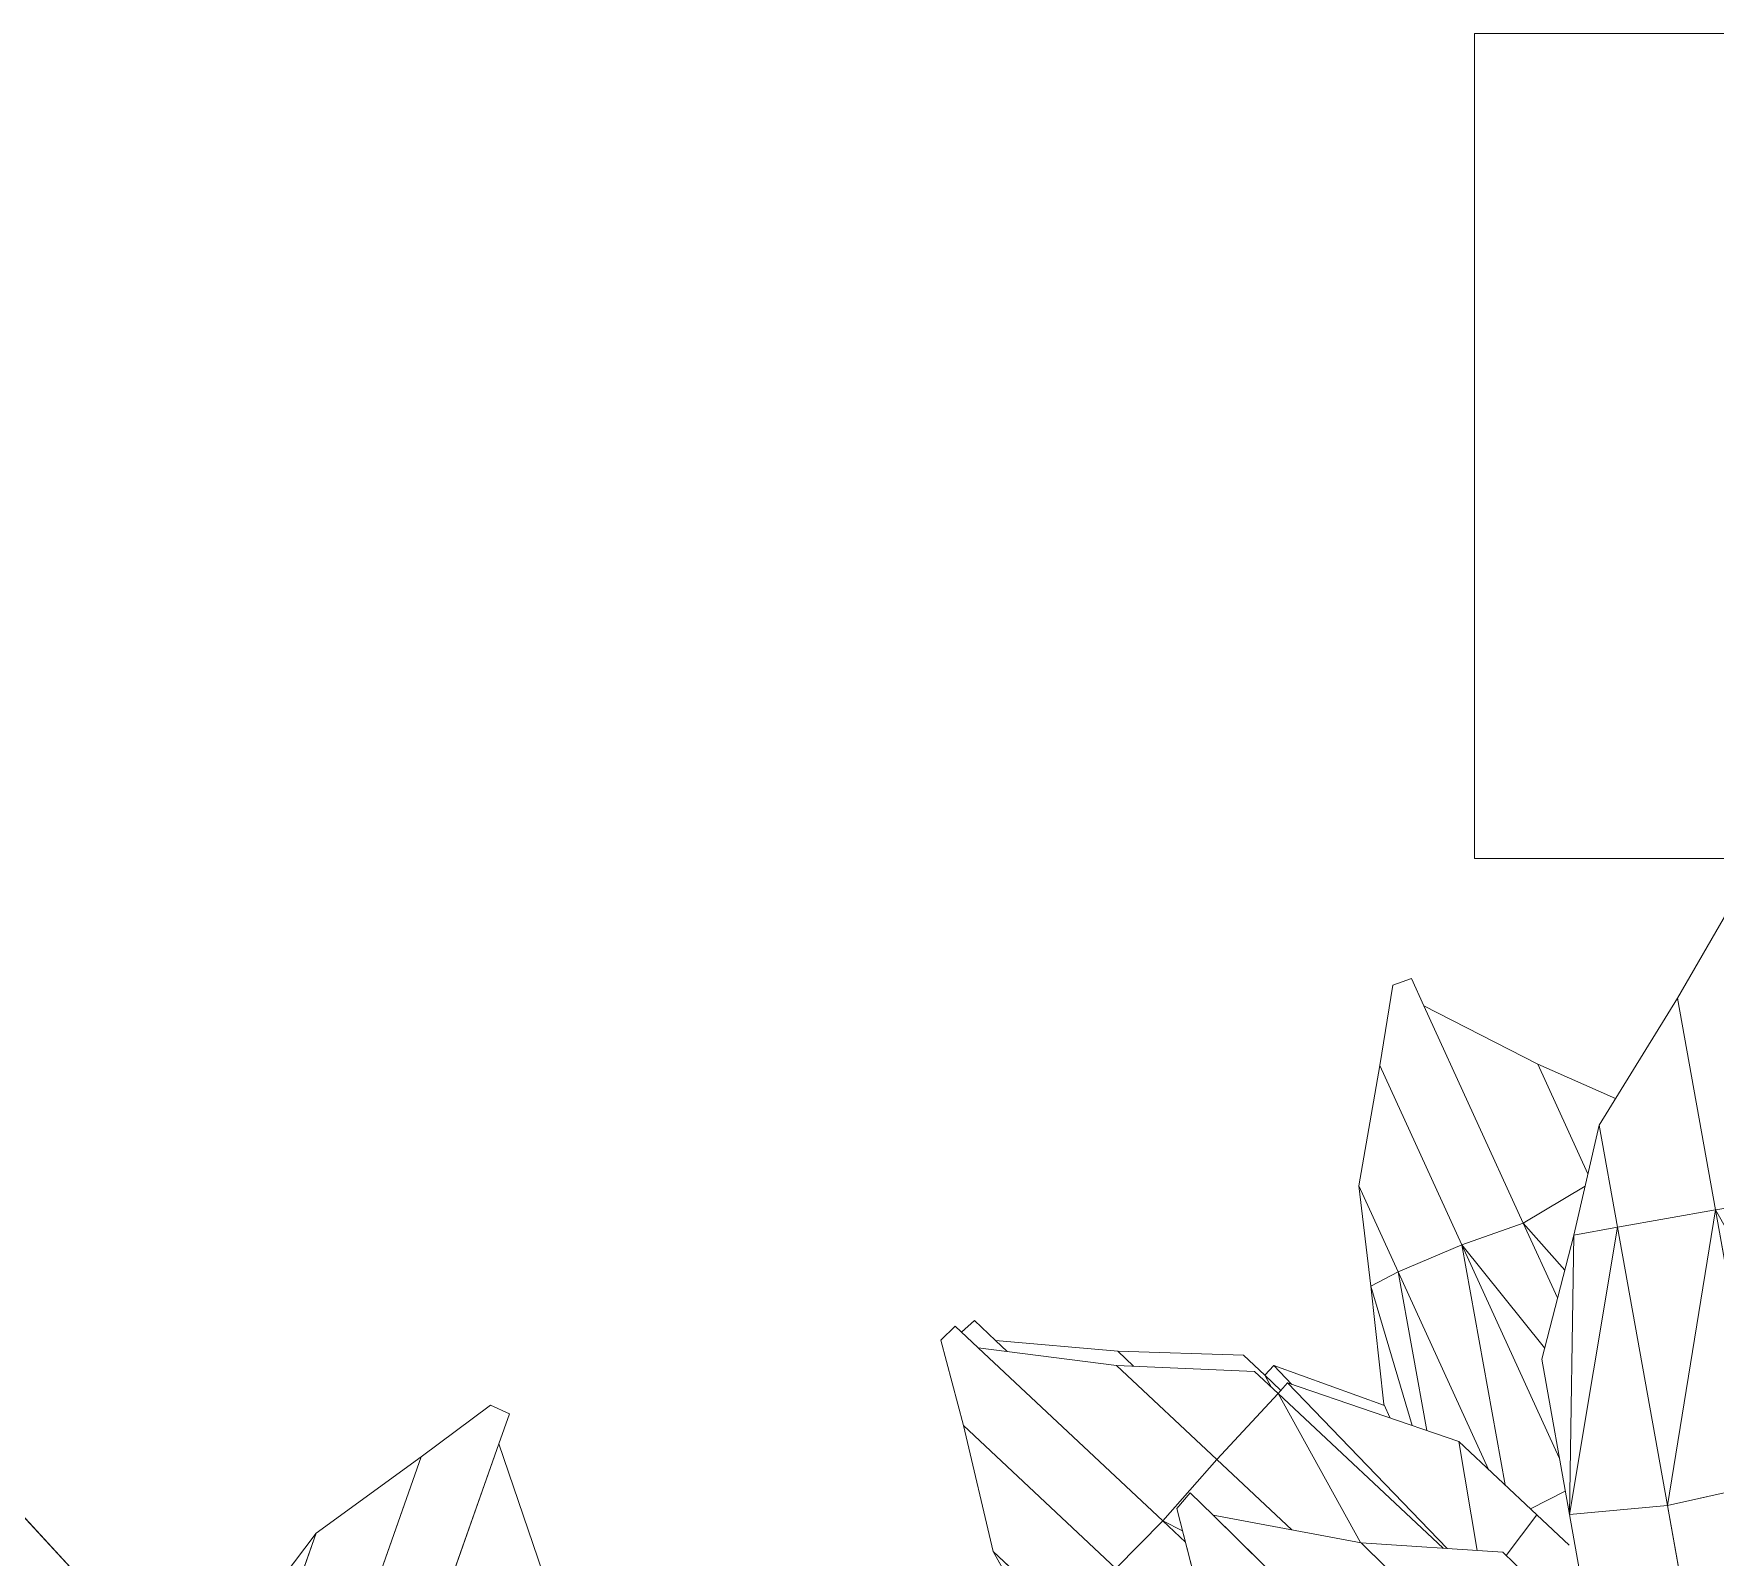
# Model space of a CAD drawing. Header units: inches. Extents: x 1 to 4284, y -575 to 745.
# Drawn here: x 2992.27 to 3008.58, y 344.26 to 359.04 of the extents above; entities that cross this region are included whole.
import ezdxf

# ---------------------------------------------------------------- set-up
doc = ezdxf.new("R2010")
doc.units = ezdxf.units.IN
doc.header["$MEASUREMENT"] = 0
doc.layers.add('Plant-hosta', color=7, linetype='Continuous', lineweight=9)
doc.layers.add('S-COLS', color=52, linetype='Continuous', lineweight=13)

# ---------------------------------------------------------------- blocks, each defined once
blk = doc.blocks.new('Concrete-Square-Column - 8 x 8-V18-New Construction - Tel_Data_Elec Plan')
at = {"layer": 'S-COLS', "color": 250, "lineweight": 20}
for p, q in [((4, 4), (-4, 4)), ((-4, 4), (-4, -4)), ((4, -2.621), (4, 4)), ((-4, -4), (3.722, -4))]:
    blk.add_line(p, q, dxfattribs=at)
blk = doc.blocks.new('Untitled_dwg-V37-New Construction - Tel_Data_Elec Plan')
at = {"layer": 'Plant-hosta'}
for p, q in [((8.363, -9.015), (9.927, -10.919)), ((9.176, -11.06), (7.884, -9.487)), ((9.927, -10.919), (9.902, -9.599)), ((9.902, -9.599), (9.927, -10.919)), ((7.966, -10.711), (7.344, -9.954)), ((7.966, -10.711), (7.088, -10.144)), ((9.176, -11.06), (7.966, -10.711)), ((9.176, -11.06), (7.966, -10.711)), ((9.927, -10.919), (10.124, -11.159)), ((5.194, -12.213), (5.697, -11.011)), ((9.176, -11.06), (9.981, -11.3)), ((9.981, -11.3), (10.124, -11.159))]:
    blk.add_line(p, q, dxfattribs=at)
at = {"layer": 'Plant-hosta', "flags": 128}
for points in [[(8.363, -9.015), (7.884, -9.487), (9.176, -11.06), (9.981, -11.3), (10.124, -11.159), (9.927, -10.919), (8.363, -9.015)], [(7.344, -9.954), (7.966, -10.711), (7.088, -10.144)], [(4.924, -11.281), (5.194, -12.213), (5.697, -11.011)]]:
    blk.add_lwpolyline(points, dxfattribs=at)
blk = doc.blocks.new('Untitled_dwg-V41-New Construction - Tel_Data_Elec Plan')
at = {"layer": 'Plant-hosta'}
for p, q in [((0.591, -8.575), (0.367, -7.284)), ((-2.52, -7.758), (-3.583, -9.994)), ((-1.746, -8.036), (-2.324, -9.251)), ((-0.331, -8.816), (-0.438, -8.2)), ((-1.063, -8.695), (-0.927, -8.41)), ((-1.063, -8.695), (-0.927, -8.41)), ((0.591, -8.575), (1.548, -8.451)), ((2.009, -11.109), (1.548, -8.451)), ((-0.63, -8.923), (-0.436, -8.54)), ((0.591, -8.575), (-0.331, -8.816)), ((2.009, -11.109), (0.591, -8.575)), ((0.591, -8.575), (1.059, -11.279)), ((1.059, -11.279), (0.591, -8.575)), ((-1.063, -8.695), (-2.324, -9.251)), ((-1.292, -8.796), (-1.099, -9.851)), ((-1.044, -8.655), (-0.63, -8.923)), ((-1.596, -8.93), (-2.586, -10.887)), ((-1.596, -8.93), (-2.586, -10.887)), ((-1.559, -8.914), (-2.466, -10.953)), ((-0.63, -8.923), (-1.099, -9.851)), ((-0.331, -8.816), (-0.069, -10.326)), ((-0.331, -8.816), (1.059, -11.279)), ((-0.331, -8.816), (0.634, -11.348)), ((1.059, -11.279), (-0.331, -8.816)), ((2.377, -8.945), (2.009, -11.109)), ((-0.292, -9.044), (-0.667, -8.998)), ((-0.292, -9.044), (-0.667, -8.998)), ((-3.891, -10.174), (-3.979, -9.267)), ((-3.583, -9.994), (-2.324, -9.251)), ((-2.324, -9.251), (-3.583, -9.994)), ((-2.331, -9.255), (-2.586, -10.887)), ((-2.586, -10.887), (-2.331, -9.255)), ((-0.418, -11.634), (-0.82, -9.3)), ((-0.418, -11.634), (-0.236, -9.368)), ((-5.267, -9.523), (-5.707, -10.393)), ((-2.912, -9.598), (-3.363, -10.489)), ((-2.912, -9.598), (-3.363, -10.489)), ((-0.919, -9.495), (-1.088, -11.597)), ((-0.919, -9.495), (-1.088, -11.597)), ((-5.601, -9.742), (-5.707, -10.393)), ((-4.647, -9.831), (-5.562, -11.639)), ((-4.06, -10.109), (-4.647, -9.831)), ((-3.924, -9.839), (-4.06, -10.109)), ((-4.06, -10.109), (-3.924, -9.839)), ((-1.099, -9.851), (-2.466, -10.953)), ((-4.06, -10.109), (-5.168, -12.299)), ((-3.913, -9.953), (-4.06, -10.109)), ((-3.913, -9.953), (-4.06, -10.109)), ((-4.06, -10.109), (-3.363, -10.489)), ((-3.363, -10.489), (-4.06, -10.109)), ((-3.717, -10.275), (-3.583, -9.994)), ((-1.353, -10.056), (-1.088, -11.597)), ((-1.088, -11.597), (-1.353, -10.056)), ((-3.891, -10.174), (-3.717, -10.275)), ((-1.469, -10.15), (-1.386, -11.558)), ((-5.562, -11.639), (-5.707, -10.393)), ((-5.562, -11.639), (-5.707, -10.393)), ((-1.656, -10.425), (-2.533, -11.156)), ((-1.645, -10.291), (-1.657, -10.439)), ((-1.657, -10.439), (-1.645, -10.291)), ((-1.386, -11.558), (-1.657, -10.439)), ((-1.386, -11.558), (-1.657, -10.439)), ((-0.005, -10.42), (-0.418, -11.634)), ((0.634, -11.348), (-0.069, -10.326)), ((0.634, -11.348), (-0.069, -10.326)), ((-3.363, -10.489), (-3.965, -11.679)), ((-3.363, -10.489), (-2.586, -10.887)), ((-2.727, -11.166), (-2.586, -10.887)), ((-2.727, -11.166), (-2.586, -10.887)), ((-2.55, -10.906), (-2.647, -11.099)), ((-2.55, -10.906), (-2.647, -11.099)), ((-2.586, -10.887), (-2.466, -10.953)), ((-2.586, -10.887), (-2.466, -10.953)), ((-2.431, -10.925), (-2.533, -11.156)), ((0.278, -10.831), (0.214, -11.627)), ((0.214, -11.627), (0.278, -10.831)), ((-2.625, -10.965), (-2.647, -11.099)), ((-2.625, -10.965), (-2.647, -11.099)), ((0.435, -11.059), (0.214, -11.627)), ((2.898, -10.938), (2.009, -11.109)), ((-2.727, -11.166), (-3.965, -11.679)), ((-2.774, -11.353), (-2.647, -11.099)), ((-2.774, -11.353), (-2.647, -11.099)), ((-2.647, -11.099), (-2.533, -11.156)), ((-2.647, -11.099), (-2.533, -11.156)), ((2.009, -11.109), (1.059, -11.279)), ((2.009, -11.109), (1.059, -11.279)), ((2.366, -13.167), (2.009, -11.109)), ((-2.774, -11.353), (-3.908, -11.804)), ((1.059, -11.279), (0.634, -11.348)), ((1.231, -12.269), (0.634, -11.348)), ((1.231, -12.269), (1.059, -11.279)), ((-1.386, -11.558), (-1.162, -12.514)), ((-1.088, -11.597), (-1.386, -11.558)), ((-5.483, -12.491), (-5.562, -11.639)), ((-5.168, -12.299), (-3.965, -11.679)), ((-3.965, -11.679), (-5.168, -12.299)), ((-3.814, -11.617), (-3.908, -11.804)), ((-1.088, -11.597), (-1.162, -12.514)), ((-0.418, -11.634), (-1.088, -11.597)), ((-0.418, -11.634), (-0.571, -13.541)), ((0.214, -11.627), (-0.418, -11.634)), ((0.214, -11.627), (0.028, -13.936)), ((0.214, -11.627), (0.9, -11.759)), ((0.9, -11.759), (0.214, -11.627)), ((-4.987, -12.309), (-3.908, -11.804)), ((-3.908, -11.804), (-4.987, -12.309)), ((0.967, -11.862), (0.873, -13.028)), ((-4.917, -12.17), (-4.987, -12.309)), ((-5.307, -12.574), (-5.168, -12.299)), ((-5.112, -12.559), (-4.987, -12.309)), ((2.366, -13.167), (1.231, -12.269)), ((2.366, -13.167), (1.231, -12.269)), ((-5.483, -12.491), (-5.307, -12.574)), ((-5.269, -12.498), (-5.112, -12.559)), ((-0.571, -13.541), (-1.162, -12.514)), ((-0.571, -13.541), (-1.162, -12.514)), ((1.469, -12.458), (0.873, -13.028)), ((0.028, -13.936), (0.873, -13.028)), ((0.873, -13.028), (0.028, -13.936)), ((2.366, -13.167), (3.118, -13.795)), ((-0.184, -14.229), (-0.571, -13.541)), ((0.005, -14.227), (0.028, -13.936)), ((-0.184, -14.229), (0.005, -14.227))]:
    blk.add_line(p, q, dxfattribs=at)
at = {"layer": 'Plant-hosta', "flags": 128}
for points in [[(0.367, -7.284), (0.591, -8.575), (1.548, -8.451)], [(-2.52, -7.758), (-3.101, -7.42), (-3.979, -9.267), (-3.891, -10.174), (-3.717, -10.275), (-3.583, -9.994), (-2.52, -7.758), (-1.746, -8.036)], [(-0.927, -8.41), (-1.746, -8.036), (-2.324, -9.251), (-1.063, -8.695)], [(-0.438, -8.2), (-0.331, -8.816), (0.591, -8.575)], [(0.591, -8.575), (2.009, -11.109), (1.548, -8.451)], [(-1.044, -8.655), (-0.63, -8.923), (-0.436, -8.54)], [(-0.63, -8.923), (-1.099, -9.851), (-1.292, -8.796)], [(-1.099, -9.851), (-2.466, -10.953), (-1.559, -8.914)], [(-0.069, -10.326), (-0.331, -8.816), (0.634, -11.348), (1.059, -11.279), (1.231, -12.269), (0.634, -11.348)], [(-0.82, -9.3), (-0.418, -11.634), (-0.236, -9.368)], [(-5.267, -9.523), (-5.707, -10.393), (-5.601, -9.742)], [(-1.469, -10.15), (-1.386, -11.558), (-1.088, -11.597), (-1.162, -12.514), (-1.386, -11.558)], [(-1.656, -10.425), (-2.533, -11.156), (-2.431, -10.925)], [(-0.005, -10.42), (-0.418, -11.634), (-1.088, -11.597)], [(-2.586, -10.887), (-3.363, -10.489), (-3.965, -11.679), (-2.727, -11.166)], [(0.435, -11.059), (0.214, -11.627), (-0.418, -11.634)], [(2.009, -11.109), (2.366, -13.167), (3.118, -13.795), (3.384, -13.744), (3.33, -13.43), (2.898, -10.938)], [(-3.814, -11.617), (-3.908, -11.804), (-2.774, -11.353)], [(-0.418, -11.634), (-0.571, -13.541), (-0.184, -14.229), (0.005, -14.227), (0.028, -13.936), (0.214, -11.627)], [(0.967, -11.862), (0.873, -13.028), (1.469, -12.458)], [(-5.269, -12.498), (-5.112, -12.559), (-4.987, -12.309), (-4.917, -12.17)]]:
    blk.add_lwpolyline(points, dxfattribs=at)
blk.add_lwpolyline([(-4.06, -10.109), (-4.647, -9.831), (-5.562, -11.639), (-5.483, -12.491), (-5.307, -12.574), (-5.168, -12.299)], close=True, dxfattribs=at)

msp = doc.modelspace()

# ---------------------------------------------------------------- block references
at = {"layer": 'Plant-hosta', "extrusion": (0, 0, -1), "zscale": -0.9999999999999999, "rotation": 160.0000000000005}
for name, p in [('Untitled_dwg-V41-New Construction - Tel_Data_Elec Plan', (-3010.494, 336.499)), ('Untitled_dwg-V37-New Construction - Tel_Data_Elec Plan', (-2991.185, 331.7))]:
    msp.add_blockref(name, p, dxfattribs=at)
at = {"layer": 'S-COLS', "lineweight": 9}
msp.add_blockref('Concrete-Square-Column - 8 x 8-V18-New Construction - Tel_Data_Elec Plan', (3010.247, 355.035), dxfattribs=at)

doc.saveas('drawing.dxf')
